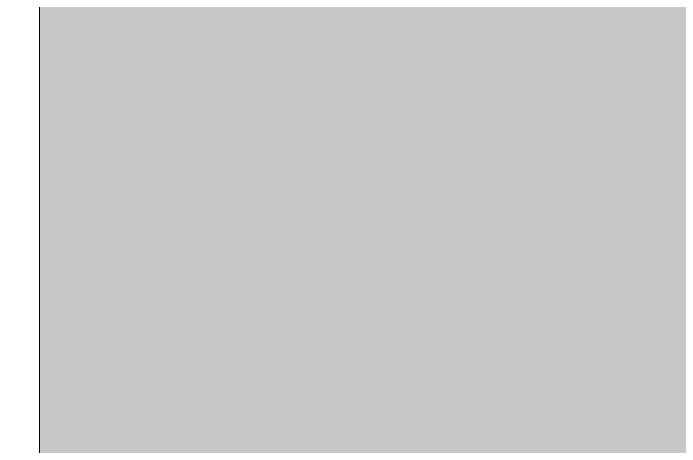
# Model space of a CAD drawing. Header units: inches. Extents: x 9594 to 15314, y -314 to 660.
# Drawn here: x 13719.813 to 13720.566, y 108.771 to 109.261 of the extents above; entities that cross this region are included whole.
import ezdxf

# ---------------------------------------------------------------- set-up
doc = ezdxf.new("R2010")
doc.units = ezdxf.units.IN
doc.header["$MEASUREMENT"] = 0
for name, color, linetype, lineweight in [('0-5', 50, 'Continuous', 5), ('A-CLNG-2', 13, 'Continuous', 9), ('A-CLNG-3', 13, 'Continuous', 5), ('A-WALL-PATT-3', 55, 'Continuous', 9)]:
    doc.layers.add(name, color=color, linetype=linetype, lineweight=lineweight)

# ---------------------------------------------------------------- blocks, each defined once
blk = doc.blocks.new('CTR - 1st Phase -Stairs _ Elevators_rvt-2-BUILDING SECTION - NORTH_SOUTH AT ELEVATOR AND COURTYARD - LOOKING EAST')
at = {"layer": 'A-WALL-PATT-3'}
h = blk.add_hatch(dxfattribs=at)
h.set_pattern_fill('FP_68', color=256, style=0, pattern_type=2)
h.set_pattern_definition([(0, (-3207.324, -152), (0, 8), []), (90, (-3207.324, -152), (-8, 8), [8, -8])])
h.paths.add_polyline_path([(-3267.60389, -152), (-3203.32374, -152), (-3203.32374, -31), (-3411.79874, -31), (-3411.79874, -16), (-3403.79874, -16), (-3403.79874, -15), (-3477.32374, -15), (-3477.32374, -16), (-3475.67413, -16), (-3475.67413, -17.05906), (-3477.32374, -17.05906), (-3477.32374, -33.95669), (-3475.67413, -33.95669), (-3475.67413, -35.01575), (-3477.32374, -35.01575), (-3477.32374, -64.875), (-3476.32374, -64.875), (-3476.32374, -152), (-3301.12227, -152)], flags=0)
h.paths.add_polyline_path([(-3409.92374, 0), (-3409.92374, 120), (-3477.32374, 120), (-3477.32374, 87.125), (-3476.32374, 87.125), (-3476.32374, 0), (-3418.43658, 0)], flags=0)
h.paths.add_polyline_path([(-3292.72374, 0), (-3290.72374, 0), (-3290.72374, 93), (-3292.72374, 93), (-3292.72374, 0.54219)], flags=0)
h.paths.add_polyline_path([(-3400.04874, 108.75), (-3400.04874, 109.75), (-3401.29874, 109.75), (-3401.29874, 108.75)], flags=0)

msp = doc.modelspace()

# ---------------------------------------------------------------- hatches: boundary and pattern name
at = {"layer": 'A-CLNG-3'}
msp.add_hatch(color=256, dxfattribs=at).paths.add_polyline_path([(14991.9125, 108.375), (15051.71791, 108.375), (15051.71791, 109.75), (13719.84291, 109.75), (13719.84291, 108.375), (14924.87575, 108.375)], flags=0)

# ---------------------------------------------------------------- linework, layer by layer
at = {"layer": 'A-CLNG-2'}
msp.add_line((13719.84291, 108.375), (13719.84291, 109.75), dxfattribs=at)

# ---------------------------------------------------------------- block references
at = {"layer": '0-5'}
msp.add_blockref('CTR - 1st Phase -Stairs _ Elevators_rvt-2-BUILDING SECTION - NORTH_SOUTH AT ELEVATOR AND COURTYARD - LOOKING EAST', (17119.89164, 0), dxfattribs=at)

doc.saveas('drawing.dxf')
